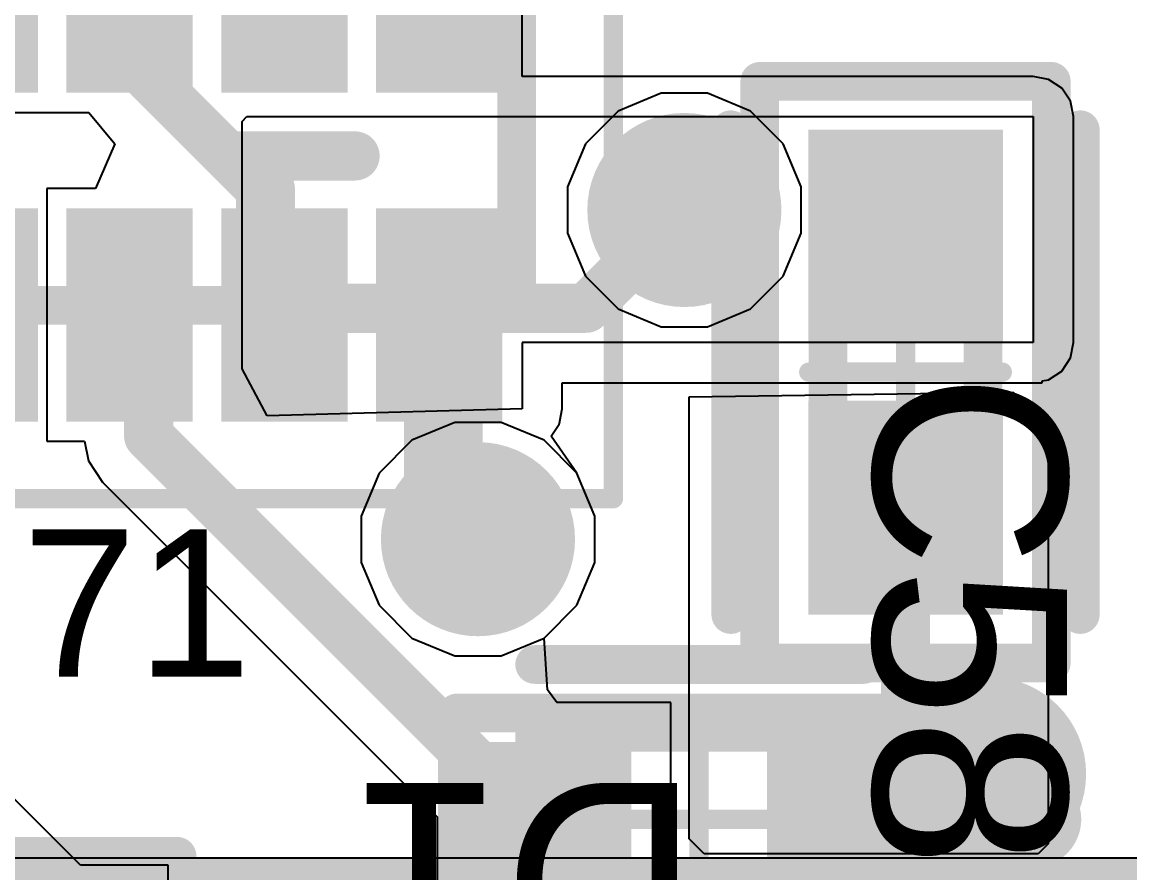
# Model space of a CAD drawing. Header units: inches. Extents: x 2.95 to 6.74, y 1.23 to 4.83.
# Drawn here: x 4.9053 to 5.1306, y 2.1051 to 2.2782 of the extents above; entities that cross this region are included whole.
import ezdxf

# ---------------------------------------------------------------- set-up
doc = ezdxf.new("R2010")
doc.units = ezdxf.units.IN
doc.header["$MEASUREMENT"] = 0
for name, color, linetype in [('Bottom Layer', 5, 'Continuous'), ('Bottom Solder', 6, 'Continuous'), ('GND', 76, 'Continuous'), ('Mechanical 15', 56, 'Continuous'), ('PWR', 16, 'Continuous'), ('Top 3D Body', 56, 'Continuous'), ('Top Assembly', 56, 'Continuous'), ('Top Component Center', 56, 'Continuous'), ('Top Courtyard', 56, 'Continuous'), ('Top Layer', 1, 'Continuous'), ('Top Overlay', 2, 'Continuous'), ('Top Paste', 8, 'Continuous'), ('Top Solder', 216, 'Continuous'), ('Via Holes', 16, 'Continuous')]:
    doc.layers.add(name, color=color, linetype=linetype)
doc.styles.add('Arial', font='', dxfattribs={"height": 0.2})
doc.styles.get('Arial').set_extended_font_data('Arial')

# ---------------------------------------------------------------- blocks, each defined once
blk = doc.blocks.new('FP_LTST_C191GKT_MFG_12')
at = {"layer": 'Top Layer'}
for points in [[(-0.04528, 0.01575), (-0.01378, 0.01575), (-0.01378, -0.01575), (-0.04528, -0.01575)], [(0.01378, 0.01575), (0.04528, 0.01575), (0.04528, -0.01575), (0.01378, -0.01575)]]:
    blk.add_hatch(color=1, dxfattribs=at).paths.add_polyline_path(points)
at = {"layer": 'Top Paste'}
for points in [[(-0.04528, 0.01575), (-0.01378, 0.01575), (-0.01378, -0.01575), (-0.04528, -0.01575)], [(0.01378, 0.01575), (0.04528, 0.01575), (0.04528, -0.01575), (0.01378, -0.01575)]]:
    blk.add_hatch(color=8, dxfattribs=at).paths.add_polyline_path(points)
at = {"layer": 'Top Solder'}
for points in [[(-0.04528, 0.01575), (-0.01378, 0.01575), (-0.01378, -0.01575), (-0.04528, -0.01575)], [(0.01378, 0.01575), (0.04528, 0.01575), (0.04528, -0.01575), (0.01378, -0.01575)]]:
    blk.add_hatch(color=216, dxfattribs=at).paths.add_polyline_path(points)
at = {"layer": 'Top 3D Body'}
for points in [[(0.03346, 0.01772, 0.00787, 0.00787, 0), (-0.03346, 0.01772, 0.00787, 0.00787, 0)], [(-0.03346, 0.01772, 0.00787, 0.00787, 0), (-0.03346, -0.01772, 0.00787, 0.00787, 0)], [(0.03346, 0.01772, 0.00787, 0.00787, 0), (0.03346, -0.01772, 0.00787, 0.00787, 0)], [(0.03346, -0.01772, 0.00787, 0.00787, 0), (-0.03346, -0.01772, 0.00787, 0.00787, 0)]]:
    blk.add_lwpolyline(points, format="xyseb", dxfattribs=at)
for points in [[(-0.03543, 0.01772, 0.00394, 0.00394, 1), (-0.0315, 0.01772, 0.00394, 0.00394, 1)], [(-0.03543, 0.01772, 0.00394, 0.00394, 1), (-0.0315, 0.01772, 0.00394, 0.00394, 1)], [(0.0315, 0.01772, 0.00394, 0.00394, 1), (0.03543, 0.01772, 0.00394, 0.00394, 1)], [(0.0315, 0.01772, 0.00394, 0.00394, 1), (0.03543, 0.01772, 0.00394, 0.00394, 1)], [(-0.03543, -0.01772, 0.00394, 0.00394, 1), (-0.0315, -0.01772, 0.00394, 0.00394, 1)], [(-0.03543, -0.01772, 0.00394, 0.00394, 1), (-0.0315, -0.01772, 0.00394, 0.00394, 1)], [(0.0315, -0.01772, 0.00394, 0.00394, 1), (0.03543, -0.01772, 0.00394, 0.00394, 1)], [(0.0315, -0.01772, 0.00394, 0.00394, 1), (0.03543, -0.01772, 0.00394, 0.00394, 1)]]:
    blk.add_lwpolyline(points, format="xyseb", close=True, dxfattribs=at)
at = {"layer": 'Top Assembly'}
for points in [[(0.04921, 0.02165, 0.00787, 0.00787, 0), (-0.04921, 0.02165, 0.00787, 0.00787, 0)], [(-0.04921, 0.02165, 0.00787, 0.00787, 0), (-0.04921, -0.02165, 0.00787, 0.00787, 0)], [(0.04921, 0.02165, 0.00787, 0.00787, 0), (0.04921, -0.02165, 0.00787, 0.00787, 0)], [(0.04921, -0.02165, 0.00787, 0.00787, 0), (-0.04921, -0.02165, 0.00787, 0.00787, 0)]]:
    blk.add_lwpolyline(points, format="xyseb", dxfattribs=at)
for points in [[(-0.05118, 0.02165, 0.00394, 0.00394, 1), (-0.04724, 0.02165, 0.00394, 0.00394, 1)], [(-0.05118, 0.02165, 0.00394, 0.00394, 1), (-0.04724, 0.02165, 0.00394, 0.00394, 1)], [(0.04724, 0.02165, 0.00394, 0.00394, 1), (0.05118, 0.02165, 0.00394, 0.00394, 1)], [(0.04724, 0.02165, 0.00394, 0.00394, 1), (0.05118, 0.02165, 0.00394, 0.00394, 1)], [(-0.05118, -0.02165, 0.00394, 0.00394, 1), (-0.04724, -0.02165, 0.00394, 0.00394, 1)], [(-0.05118, -0.02165, 0.00394, 0.00394, 1), (-0.04724, -0.02165, 0.00394, 0.00394, 1)], [(0.04724, -0.02165, 0.00394, 0.00394, 1), (0.05118, -0.02165, 0.00394, 0.00394, 1)], [(0.04724, -0.02165, 0.00394, 0.00394, 1), (0.05118, -0.02165, 0.00394, 0.00394, 1)]]:
    blk.add_lwpolyline(points, format="xyseb", close=True, dxfattribs=at)
at = {"layer": 'Top Component Center'}
for points in [[(0, 0.01969, 0.00394, 0.00394, 0), (0, -0.01969, 0.00394, 0.00394, 0)], [(0.01969, 0, 0.00394, 0.00394, 0), (-0.01969, 0, 0.00394, 0.00394, 0)]]:
    blk.add_lwpolyline(points, format="xyseb", dxfattribs=at)
for points in [[(-0.00098, 0.01969, 0.00197, 0.00197, 1), (0.00098, 0.01969, 0.00197, 0.00197, 1)], [(-0.02067, 0, 0.00197, 0.00197, 1), (-0.0187, 0, 0.00197, 0.00197, 1)], [(0.0187, 0, 0.00197, 0.00197, 1), (0.02067, 0, 0.00197, 0.00197, 1)], [(-0.00098, -0.01969, 0.00197, 0.00197, 1), (0.00098, -0.01969, 0.00197, 0.00197, 1)]]:
    blk.add_lwpolyline(points, format="xyseb", close=True, dxfattribs=at)
at = {"layer": 'Top Courtyard'}
for points in [[(0.04921, 0.02165, 0.00787, 0.00787, 0), (-0.04921, 0.02165, 0.00787, 0.00787, 0)], [(-0.04921, 0.02165, 0.00787, 0.00787, 0), (-0.04921, -0.02165, 0.00787, 0.00787, 0)], [(0.04921, 0.02165, 0.00787, 0.00787, 0), (0.04921, -0.02165, 0.00787, 0.00787, 0)], [(0.04921, -0.02165, 0.00787, 0.00787, 0), (-0.04921, -0.02165, 0.00787, 0.00787, 0)]]:
    blk.add_lwpolyline(points, format="xyseb", dxfattribs=at)
for points in [[(-0.05118, 0.02165, 0.00394, 0.00394, 1), (-0.04724, 0.02165, 0.00394, 0.00394, 1)], [(-0.05118, 0.02165, 0.00394, 0.00394, 1), (-0.04724, 0.02165, 0.00394, 0.00394, 1)], [(0.04724, 0.02165, 0.00394, 0.00394, 1), (0.05118, 0.02165, 0.00394, 0.00394, 1)], [(0.04724, 0.02165, 0.00394, 0.00394, 1), (0.05118, 0.02165, 0.00394, 0.00394, 1)], [(-0.05118, -0.02165, 0.00394, 0.00394, 1), (-0.04724, -0.02165, 0.00394, 0.00394, 1)], [(-0.05118, -0.02165, 0.00394, 0.00394, 1), (-0.04724, -0.02165, 0.00394, 0.00394, 1)], [(0.04724, -0.02165, 0.00394, 0.00394, 1), (0.05118, -0.02165, 0.00394, 0.00394, 1)], [(0.04724, -0.02165, 0.00394, 0.00394, 1), (0.05118, -0.02165, 0.00394, 0.00394, 1)]]:
    blk.add_lwpolyline(points, format="xyseb", close=True, dxfattribs=at)
at = {"layer": 'Top Overlay'}
for points in [[(0.03346, 0.0315, 0.00787, 0.00787, 0), (-0.03346, 0.0315, 0.00787, 0.00787, 0)], [(0.03346, -0.0315, 0.00787, 0.00787, 0), (-0.03346, -0.0315, 0.00787, 0.00787, 0)]]:
    blk.add_lwpolyline(points, format="xyseb", dxfattribs=at)
for points in [[(-0.03543, 0.0315, 0.00394, 0.00394, 1), (-0.0315, 0.0315, 0.00394, 0.00394, 1)], [(0.0315, 0.0315, 0.00394, 0.00394, 1), (0.03543, 0.0315, 0.00394, 0.00394, 1)], [(-0.06299, 0, 0.00984, 0.00984, 1), (-0.07283, 0, 0.00984, 0.00984, 1)], [(-0.0753, 0, 0.00492, 0.00492, 1), (-0.07037, 0, 0.00492, 0.00492, 1)], [(-0.06545, 0, 0.00492, 0.00492, 1), (-0.06053, 0, 0.00492, 0.00492, 1)], [(-0.03543, -0.0315, 0.00394, 0.00394, 1), (-0.0315, -0.0315, 0.00394, 0.00394, 1)], [(0.0315, -0.0315, 0.00394, 0.00394, 1), (0.03543, -0.0315, 0.00394, 0.00394, 1)]]:
    blk.add_lwpolyline(points, format="xyseb", close=True, dxfattribs=at)
at = {"layer": 'Top Assembly', "style": 'Arial'}
blk.add_text('D1', height=0.03937, dxfattribs=at).set_placement((0, -0.00741))
blk = doc.blocks.new('YC164JR07220RL_13')
at = {"layer": 'Top Layer'}
for points in [[(-0.0561, 0.01575), (-0.0561, 0.05118), (-0.03839, 0.05118), (-0.03839, 0.01575)], [(-0.02461, 0.01575), (-0.02461, 0.05118), (-0.00689, 0.05118), (-0.00689, 0.01575)], [(0.00689, 0.01575), (0.00689, 0.05118), (0.02461, 0.05118), (0.02461, 0.01575)], [(0.03839, 0.01575), (0.03839, 0.05118), (0.0561, 0.05118), (0.0561, 0.01575)], [(-0.0561, -0.05118), (-0.0561, -0.01575), (-0.03839, -0.01575), (-0.03839, -0.05118)], [(-0.02461, -0.05118), (-0.02461, -0.01575), (-0.00689, -0.01575), (-0.00689, -0.05118)], [(0.00689, -0.05118), (0.00689, -0.01575), (0.02461, -0.01575), (0.02461, -0.05118)], [(0.03839, -0.05118), (0.03839, -0.01575), (0.0561, -0.01575), (0.0561, -0.05118)]]:
    blk.add_hatch(color=1, dxfattribs=at).paths.add_polyline_path(points)
at = {"layer": 'Top Paste'}
for points in [[(-0.0561, 0.01575), (-0.0561, 0.05118), (-0.03839, 0.05118), (-0.03839, 0.01575)], [(-0.02461, 0.01575), (-0.02461, 0.05118), (-0.00689, 0.05118), (-0.00689, 0.01575)], [(0.00689, 0.01575), (0.00689, 0.05118), (0.02461, 0.05118), (0.02461, 0.01575)], [(0.03839, 0.01575), (0.03839, 0.05118), (0.0561, 0.05118), (0.0561, 0.01575)], [(-0.0561, -0.05118), (-0.0561, -0.01575), (-0.03839, -0.01575), (-0.03839, -0.05118)], [(-0.02461, -0.05118), (-0.02461, -0.01575), (-0.00689, -0.01575), (-0.00689, -0.05118)], [(0.00689, -0.05118), (0.00689, -0.01575), (0.02461, -0.01575), (0.02461, -0.05118)], [(0.03839, -0.05118), (0.03839, -0.01575), (0.0561, -0.01575), (0.0561, -0.05118)]]:
    blk.add_hatch(color=8, dxfattribs=at).paths.add_polyline_path(points)
at = {"layer": 'Top Solder'}
for points in [[(-0.0601, 0.01175), (-0.0601, 0.05518), (-0.03439, 0.05518), (-0.03439, 0.01175)], [(-0.02861, 0.01175), (-0.02861, 0.05518), (-0.00289, 0.05518), (-0.00289, 0.01175)], [(0.00289, 0.01175), (0.00289, 0.05518), (0.02861, 0.05518), (0.02861, 0.01175)], [(0.03439, 0.01175), (0.03439, 0.05518), (0.0601, 0.05518), (0.0601, 0.01175)], [(-0.0601, -0.05518), (-0.0601, -0.01175), (-0.03439, -0.01175), (-0.03439, -0.05518)], [(-0.02861, -0.05518), (-0.02861, -0.01175), (-0.00289, -0.01175), (-0.00289, -0.05518)], [(0.00289, -0.05518), (0.00289, -0.01175), (0.02861, -0.01175), (0.02861, -0.05518)], [(0.03439, -0.05518), (0.03439, -0.01175), (0.0601, -0.01175), (0.0601, -0.05518)]]:
    blk.add_hatch(color=216, dxfattribs=at).paths.add_polyline_path(points)
at = {"layer": 'Mechanical 15'}
for points in [[(0.08268, 0.07087, 0.00394, 0.00394, 0), (-0.08268, 0.07087, 0.00394, 0.00394, 0)], [(-0.08268, 0.07087, 0.00394, 0.00394, 0), (-0.08268, -0.07874, 0.00394, 0.00394, 0)], [(0.08268, 0.07087, 0.00394, 0.00394, 0), (0.08268, -0.07874, 0.00394, 0.00394, 0)], [(0.08268, -0.07874, 0.00394, 0.00394, 0), (-0.08268, -0.07874, 0.00394, 0.00394, 0)]]:
    blk.add_lwpolyline(points, format="xyseb", dxfattribs=at)
for points in [[(-0.08366, 0.07087, 0.00197, 0.00197, 1), (-0.08169, 0.07087, 0.00197, 0.00197, 1)], [(-0.08366, 0.07087, 0.00197, 0.00197, 1), (-0.08169, 0.07087, 0.00197, 0.00197, 1)], [(0.08169, 0.07087, 0.00197, 0.00197, 1), (0.08366, 0.07087, 0.00197, 0.00197, 1)], [(0.08169, 0.07087, 0.00197, 0.00197, 1), (0.08366, 0.07087, 0.00197, 0.00197, 1)], [(-0.08366, -0.07874, 0.00197, 0.00197, 1), (-0.08169, -0.07874, 0.00197, 0.00197, 1)], [(-0.08366, -0.07874, 0.00197, 0.00197, 1), (-0.08169, -0.07874, 0.00197, 0.00197, 1)], [(0.08169, -0.07874, 0.00197, 0.00197, 1), (0.08366, -0.07874, 0.00197, 0.00197, 1)], [(0.08169, -0.07874, 0.00197, 0.00197, 1), (0.08366, -0.07874, 0.00197, 0.00197, 1)]]:
    blk.add_lwpolyline(points, format="xyseb", close=True, dxfattribs=at)
at = {"layer": 'Top 3D Body'}
for points in [[(0.06299, 0.0315, 0.00787, 0.00787, 0), (-0.06299, 0.0315, 0.00787, 0.00787, 0)], [(-0.06299, 0.0315, 0.00787, 0.00787, 0), (-0.06299, -0.0315, 0.00787, 0.00787, 0)], [(0.06299, 0.0315, 0.00787, 0.00787, 0), (0.06299, -0.0315, 0.00787, 0.00787, 0)], [(0.06299, -0.0315, 0.00787, 0.00787, 0), (-0.06299, -0.0315, 0.00787, 0.00787, 0)]]:
    blk.add_lwpolyline(points, format="xyseb", dxfattribs=at)
for points in [[(-0.06496, 0.0315, 0.00394, 0.00394, 1), (-0.06102, 0.0315, 0.00394, 0.00394, 1)], [(-0.06496, 0.0315, 0.00394, 0.00394, 1), (-0.06102, 0.0315, 0.00394, 0.00394, 1)], [(0.06102, 0.0315, 0.00394, 0.00394, 1), (0.06496, 0.0315, 0.00394, 0.00394, 1)], [(0.06102, 0.0315, 0.00394, 0.00394, 1), (0.06496, 0.0315, 0.00394, 0.00394, 1)], [(-0.06496, -0.0315, 0.00394, 0.00394, 1), (-0.06102, -0.0315, 0.00394, 0.00394, 1)], [(-0.06496, -0.0315, 0.00394, 0.00394, 1), (-0.06102, -0.0315, 0.00394, 0.00394, 1)], [(0.06102, -0.0315, 0.00394, 0.00394, 1), (0.06496, -0.0315, 0.00394, 0.00394, 1)], [(0.06102, -0.0315, 0.00394, 0.00394, 1), (0.06496, -0.0315, 0.00394, 0.00394, 1)]]:
    blk.add_lwpolyline(points, format="xyseb", close=True, dxfattribs=at)
at = {"layer": 'Top Overlay'}
for points in [[(0.06299, 0.03346, 0.00394, 0.00394, 0), (0.06299, -0.0315, 0.00394, 0.00394, 0)], [(-0.06299, 0.0315, 0.00394, 0.00394, 0), (-0.06299, -0.03346, 0.00394, 0.00394, 0)], [(-0.04921, -0.05709, 0.00394, 0.00394, -1), (-0.04528, -0.05709, 0.00394, 0.00394, 0)], [(-0.04528, -0.05709, 0.00394, 0.00394, -1), (-0.04921, -0.05709, 0.00394, 0.00394, 0)]]:
    blk.add_lwpolyline(points, format="xyseb", dxfattribs=at)
for points in [[(0.06201, 0.03346, 0.00197, 0.00197, 1), (0.06398, 0.03346, 0.00197, 0.00197, 1)], [(-0.06398, 0.0315, 0.00197, 0.00197, 1), (-0.06201, 0.0315, 0.00197, 0.00197, 1)], [(-0.06398, -0.03346, 0.00197, 0.00197, 1), (-0.06201, -0.03346, 0.00197, 0.00197, 1)], [(0.06201, -0.0315, 0.00197, 0.00197, 1), (0.06398, -0.0315, 0.00197, 0.00197, 1)], [(-0.0502, -0.05709, 0.00197, 0.00197, 1), (-0.04823, -0.05709, 0.00197, 0.00197, 1)], [(-0.0502, -0.05709, 0.00197, 0.00197, 1), (-0.04823, -0.05709, 0.00197, 0.00197, 1)], [(-0.04626, -0.05709, 0.00197, 0.00197, 1), (-0.04429, -0.05709, 0.00197, 0.00197, 1)], [(-0.04626, -0.05709, 0.00197, 0.00197, 1), (-0.04429, -0.05709, 0.00197, 0.00197, 1)]]:
    blk.add_lwpolyline(points, format="xyseb", close=True, dxfattribs=at)
blk = doc.blocks.new('FP_CSR1206_IPC_B_34')
at = {"layer": 'Top Layer'}
for points in [[(-0.07693, 0.03363), (-0.03143, 0.03363), (-0.03143, -0.03363), (-0.07693, -0.03363)], [(0.03143, 0.03363), (0.07693, 0.03363), (0.07693, -0.03363), (0.03143, -0.03363)]]:
    blk.add_hatch(color=1, dxfattribs=at).paths.add_polyline_path(points)
at = {"layer": 'Top Paste'}
for points in [[(-0.07693, 0.03363), (-0.03143, 0.03363), (-0.03143, -0.03363), (-0.07693, -0.03363)], [(0.03143, 0.03363), (0.07693, 0.03363), (0.07693, -0.03363), (0.03143, -0.03363)]]:
    blk.add_hatch(color=8, dxfattribs=at).paths.add_polyline_path(points)
at = {"layer": 'Top Solder'}
for points in [[(-0.07693, 0.03363), (-0.03143, 0.03363), (-0.03143, -0.03363), (-0.07693, -0.03363)], [(0.03143, 0.03363), (0.07693, 0.03363), (0.07693, -0.03363), (0.03143, -0.03363)]]:
    blk.add_hatch(color=216, dxfattribs=at).paths.add_polyline_path(points)
at = {"layer": 'Top 3D Body'}
for points in [[(0.06004, 0.03051, 0.00787, 0.00787, 0), (-0.06004, 0.03051, 0.00787, 0.00787, 0)], [(-0.06004, 0.03051, 0.00787, 0.00787, 0), (-0.06004, -0.03051, 0.00787, 0.00787, 0)], [(0.06004, 0.03051, 0.00787, 0.00787, 0), (0.06004, -0.03051, 0.00787, 0.00787, 0)], [(0.06004, -0.03051, 0.00787, 0.00787, 0), (-0.06004, -0.03051, 0.00787, 0.00787, 0)]]:
    blk.add_lwpolyline(points, format="xyseb", dxfattribs=at)
for points in [[(-0.06201, 0.03051, 0.00394, 0.00394, 1), (-0.05807, 0.03051, 0.00394, 0.00394, 1)], [(-0.06201, 0.03051, 0.00394, 0.00394, 1), (-0.05807, 0.03051, 0.00394, 0.00394, 1)], [(0.05807, 0.03051, 0.00394, 0.00394, 1), (0.06201, 0.03051, 0.00394, 0.00394, 1)], [(0.05807, 0.03051, 0.00394, 0.00394, 1), (0.06201, 0.03051, 0.00394, 0.00394, 1)], [(-0.06201, -0.03051, 0.00394, 0.00394, 1), (-0.05807, -0.03051, 0.00394, 0.00394, 1)], [(-0.06201, -0.03051, 0.00394, 0.00394, 1), (-0.05807, -0.03051, 0.00394, 0.00394, 1)], [(0.05807, -0.03051, 0.00394, 0.00394, 1), (0.06201, -0.03051, 0.00394, 0.00394, 1)], [(0.05807, -0.03051, 0.00394, 0.00394, 1), (0.06201, -0.03051, 0.00394, 0.00394, 1)]]:
    blk.add_lwpolyline(points, format="xyseb", close=True, dxfattribs=at)
at = {"layer": 'Top Assembly'}
for points in [[(0.08678, 0.04347, 0.00787, 0.00787, 0), (-0.08678, 0.04347, 0.00787, 0.00787, 0)], [(-0.08678, 0.04347, 0.00787, 0.00787, 0), (-0.08678, -0.04347, 0.00787, 0.00787, 0)], [(0.08678, 0.04347, 0.00787, 0.00787, 0), (0.08678, -0.04347, 0.00787, 0.00787, 0)], [(0.08678, -0.04347, 0.00787, 0.00787, 0), (-0.08678, -0.04347, 0.00787, 0.00787, 0)]]:
    blk.add_lwpolyline(points, format="xyseb", dxfattribs=at)
for points in [[(-0.08874, 0.04347, 0.00394, 0.00394, 1), (-0.08481, 0.04347, 0.00394, 0.00394, 1)], [(-0.08874, 0.04347, 0.00394, 0.00394, 1), (-0.08481, 0.04347, 0.00394, 0.00394, 1)], [(0.08481, 0.04347, 0.00394, 0.00394, 1), (0.08874, 0.04347, 0.00394, 0.00394, 1)], [(0.08481, 0.04347, 0.00394, 0.00394, 1), (0.08874, 0.04347, 0.00394, 0.00394, 1)], [(-0.08874, -0.04347, 0.00394, 0.00394, 1), (-0.08481, -0.04347, 0.00394, 0.00394, 1)], [(-0.08874, -0.04347, 0.00394, 0.00394, 1), (-0.08481, -0.04347, 0.00394, 0.00394, 1)], [(0.08481, -0.04347, 0.00394, 0.00394, 1), (0.08874, -0.04347, 0.00394, 0.00394, 1)], [(0.08481, -0.04347, 0.00394, 0.00394, 1), (0.08874, -0.04347, 0.00394, 0.00394, 1)]]:
    blk.add_lwpolyline(points, format="xyseb", close=True, dxfattribs=at)
at = {"layer": 'Top Component Center'}
for points in [[(0, 0.01969, 0.00394, 0.00394, 0), (0, -0.01969, 0.00394, 0.00394, 0)], [(0.01969, 0, 0.00394, 0.00394, 0), (-0.01969, 0, 0.00394, 0.00394, 0)]]:
    blk.add_lwpolyline(points, format="xyseb", dxfattribs=at)
for points in [[(-0.00098, 0.01969, 0.00197, 0.00197, 1), (0.00098, 0.01969, 0.00197, 0.00197, 1)], [(-0.02067, 0, 0.00197, 0.00197, 1), (-0.0187, 0, 0.00197, 0.00197, 1)], [(0.0187, 0, 0.00197, 0.00197, 1), (0.02067, 0, 0.00197, 0.00197, 1)], [(-0.00098, -0.01969, 0.00197, 0.00197, 1), (0.00098, -0.01969, 0.00197, 0.00197, 1)]]:
    blk.add_lwpolyline(points, format="xyseb", close=True, dxfattribs=at)
at = {"layer": 'Top Courtyard'}
for points in [[(0.08678, 0.04347, 0.00787, 0.00787, 0), (-0.08678, 0.04347, 0.00787, 0.00787, 0)], [(-0.08678, 0.04347, 0.00787, 0.00787, 0), (-0.08678, -0.04347, 0.00787, 0.00787, 0)], [(0.08678, 0.04347, 0.00787, 0.00787, 0), (0.08678, -0.04347, 0.00787, 0.00787, 0)], [(0.08678, -0.04347, 0.00787, 0.00787, 0), (-0.08678, -0.04347, 0.00787, 0.00787, 0)]]:
    blk.add_lwpolyline(points, format="xyseb", dxfattribs=at)
for points in [[(-0.08874, 0.04347, 0.00394, 0.00394, 1), (-0.08481, 0.04347, 0.00394, 0.00394, 1)], [(-0.08874, 0.04347, 0.00394, 0.00394, 1), (-0.08481, 0.04347, 0.00394, 0.00394, 1)], [(0.08481, 0.04347, 0.00394, 0.00394, 1), (0.08874, 0.04347, 0.00394, 0.00394, 1)], [(0.08481, 0.04347, 0.00394, 0.00394, 1), (0.08874, 0.04347, 0.00394, 0.00394, 1)], [(-0.08874, -0.04347, 0.00394, 0.00394, 1), (-0.08481, -0.04347, 0.00394, 0.00394, 1)], [(-0.08874, -0.04347, 0.00394, 0.00394, 1), (-0.08481, -0.04347, 0.00394, 0.00394, 1)], [(0.08481, -0.04347, 0.00394, 0.00394, 1), (0.08874, -0.04347, 0.00394, 0.00394, 1)], [(0.08481, -0.04347, 0.00394, 0.00394, 1), (0.08874, -0.04347, 0.00394, 0.00394, 1)]]:
    blk.add_lwpolyline(points, format="xyseb", close=True, dxfattribs=at)
at = {"layer": 'Top Overlay'}
for points in [[(0.01962, 0.03363, 0.00787, 0.00787, 0), (-0.01962, 0.03363, 0.00787, 0.00787, 0)], [(0.01962, -0.03363, 0.00787, 0.00787, 0), (-0.01962, -0.03363, 0.00787, 0.00787, 0)]]:
    blk.add_lwpolyline(points, format="xyseb", dxfattribs=at)
for points in [[(-0.02159, 0.03363, 0.00394, 0.00394, 1), (-0.01765, 0.03363, 0.00394, 0.00394, 1)], [(0.01765, 0.03363, 0.00394, 0.00394, 1), (0.02159, 0.03363, 0.00394, 0.00394, 1)], [(-0.02159, -0.03363, 0.00394, 0.00394, 1), (-0.01765, -0.03363, 0.00394, 0.00394, 1)], [(0.01765, -0.03363, 0.00394, 0.00394, 1), (0.02159, -0.03363, 0.00394, 0.00394, 1)]]:
    blk.add_lwpolyline(points, format="xyseb", close=True, dxfattribs=at)
at = {"layer": 'Top Assembly', "style": 'Arial'}
blk.add_text('R71', height=0.03937, dxfattribs=at).set_placement((0, 0))
blk = doc.blocks.new('FP_GRT188_0_2_IPC_B_121')
at = {"layer": 'Top Layer'}
for points in [[(-0.04933, 0.01981), (-0.00583, 0.01981), (-0.00583, -0.01981), (-0.04933, -0.01981)], [(0.00583, 0.01981), (0.04933, 0.01981), (0.04933, -0.01981), (0.00583, -0.01981)]]:
    blk.add_hatch(color=1, dxfattribs=at).paths.add_polyline_path(points)
at = {"layer": 'Top Paste'}
for points in [[(-0.04933, 0.01981), (-0.00583, 0.01981), (-0.00583, -0.01981), (-0.04933, -0.01981)], [(0.00583, 0.01981), (0.04933, 0.01981), (0.04933, -0.01981), (0.00583, -0.01981)]]:
    blk.add_hatch(color=8, dxfattribs=at).paths.add_polyline_path(points)
at = {"layer": 'Top Solder'}
for points in [[(-0.04933, 0.01981), (-0.00583, 0.01981), (-0.00583, -0.01981), (-0.04933, -0.01981)], [(0.00583, 0.01981), (0.04933, 0.01981), (0.04933, -0.01981), (0.00583, -0.01981)]]:
    blk.add_hatch(color=216, dxfattribs=at).paths.add_polyline_path(points)
at = {"layer": 'Top 3D Body'}
for points in [[(-0.0315, -0.01575, 0.00787, 0.00787, 0), (-0.0315, 0.01575, 0.00787, 0.00787, 0)], [(0.0315, 0.01575, 0.00787, 0.00787, 0), (-0.0315, 0.01575, 0.00787, 0.00787, 0)], [(0.0315, -0.01575, 0.00787, 0.00787, 0), (0.0315, 0.01575, 0.00787, 0.00787, 0)], [(0.0315, -0.01575, 0.00787, 0.00787, 0), (-0.0315, -0.01575, 0.00787, 0.00787, 0)]]:
    blk.add_lwpolyline(points, format="xyseb", dxfattribs=at)
for points in [[(-0.03346, 0.01575, 0.00394, 0.00394, 1), (-0.02953, 0.01575, 0.00394, 0.00394, 1)], [(-0.03346, 0.01575, 0.00394, 0.00394, 1), (-0.02953, 0.01575, 0.00394, 0.00394, 1)], [(0.02953, 0.01575, 0.00394, 0.00394, 1), (0.03346, 0.01575, 0.00394, 0.00394, 1)], [(0.02953, 0.01575, 0.00394, 0.00394, 1), (0.03346, 0.01575, 0.00394, 0.00394, 1)], [(-0.03346, -0.01575, 0.00394, 0.00394, 1), (-0.02953, -0.01575, 0.00394, 0.00394, 1)], [(-0.03346, -0.01575, 0.00394, 0.00394, 1), (-0.02953, -0.01575, 0.00394, 0.00394, 1)], [(0.02953, -0.01575, 0.00394, 0.00394, 1), (0.03346, -0.01575, 0.00394, 0.00394, 1)], [(0.02953, -0.01575, 0.00394, 0.00394, 1), (0.03346, -0.01575, 0.00394, 0.00394, 1)]]:
    blk.add_lwpolyline(points, format="xyseb", close=True, dxfattribs=at)
at = {"layer": 'Top Assembly'}
for points in [[(-0.05918, -0.02965, 0.00787, 0.00787, 0), (-0.05918, 0.02965, 0.00787, 0.00787, 0)], [(0.05918, 0.02965, 0.00787, 0.00787, 0), (-0.05918, 0.02965, 0.00787, 0.00787, 0)], [(0.05918, -0.02965, 0.00787, 0.00787, 0), (0.05918, 0.02965, 0.00787, 0.00787, 0)], [(0.05918, -0.02965, 0.00787, 0.00787, 0), (-0.05918, -0.02965, 0.00787, 0.00787, 0)]]:
    blk.add_lwpolyline(points, format="xyseb", dxfattribs=at)
for points in [[(-0.06115, 0.02965, 0.00394, 0.00394, 1), (-0.05721, 0.02965, 0.00394, 0.00394, 1)], [(-0.06115, 0.02965, 0.00394, 0.00394, 1), (-0.05721, 0.02965, 0.00394, 0.00394, 1)], [(0.05721, 0.02965, 0.00394, 0.00394, 1), (0.06115, 0.02965, 0.00394, 0.00394, 1)], [(0.05721, 0.02965, 0.00394, 0.00394, 1), (0.06115, 0.02965, 0.00394, 0.00394, 1)], [(-0.06115, -0.02965, 0.00394, 0.00394, 1), (-0.05721, -0.02965, 0.00394, 0.00394, 1)], [(-0.06115, -0.02965, 0.00394, 0.00394, 1), (-0.05721, -0.02965, 0.00394, 0.00394, 1)], [(0.05721, -0.02965, 0.00394, 0.00394, 1), (0.06115, -0.02965, 0.00394, 0.00394, 1)], [(0.05721, -0.02965, 0.00394, 0.00394, 1), (0.06115, -0.02965, 0.00394, 0.00394, 1)]]:
    blk.add_lwpolyline(points, format="xyseb", close=True, dxfattribs=at)
at = {"layer": 'Top Component Center'}
for points in [[(0, -0.01969, 0.00394, 0.00394, 0), (0, 0.01969, 0.00394, 0.00394, 0)], [(0.01969, 0, 0.00394, 0.00394, 0), (-0.01969, 0, 0.00394, 0.00394, 0)]]:
    blk.add_lwpolyline(points, format="xyseb", dxfattribs=at)
for points in [[(-0.00098, 0.01969, 0.00197, 0.00197, 1), (0.00098, 0.01969, 0.00197, 0.00197, 1)], [(-0.02067, 0, 0.00197, 0.00197, 1), (-0.0187, 0, 0.00197, 0.00197, 1)], [(0.0187, 0, 0.00197, 0.00197, 1), (0.02067, 0, 0.00197, 0.00197, 1)], [(-0.00098, -0.01969, 0.00197, 0.00197, 1), (0.00098, -0.01969, 0.00197, 0.00197, 1)]]:
    blk.add_lwpolyline(points, format="xyseb", close=True, dxfattribs=at)
at = {"layer": 'Top Courtyard'}
for points in [[(-0.05918, -0.02965, 0.00787, 0.00787, 0), (-0.05918, 0.02965, 0.00787, 0.00787, 0)], [(0.05918, 0.02965, 0.00787, 0.00787, 0), (-0.05918, 0.02965, 0.00787, 0.00787, 0)], [(0.05918, -0.02965, 0.00787, 0.00787, 0), (0.05918, 0.02965, 0.00787, 0.00787, 0)], [(0.05918, -0.02965, 0.00787, 0.00787, 0), (-0.05918, -0.02965, 0.00787, 0.00787, 0)]]:
    blk.add_lwpolyline(points, format="xyseb", dxfattribs=at)
for points in [[(-0.06115, 0.02965, 0.00394, 0.00394, 1), (-0.05721, 0.02965, 0.00394, 0.00394, 1)], [(-0.06115, 0.02965, 0.00394, 0.00394, 1), (-0.05721, 0.02965, 0.00394, 0.00394, 1)], [(0.05721, 0.02965, 0.00394, 0.00394, 1), (0.06115, 0.02965, 0.00394, 0.00394, 1)], [(0.05721, 0.02965, 0.00394, 0.00394, 1), (0.06115, 0.02965, 0.00394, 0.00394, 1)], [(-0.06115, -0.02965, 0.00394, 0.00394, 1), (-0.05721, -0.02965, 0.00394, 0.00394, 1)], [(-0.06115, -0.02965, 0.00394, 0.00394, 1), (-0.05721, -0.02965, 0.00394, 0.00394, 1)], [(0.05721, -0.02965, 0.00394, 0.00394, 1), (0.06115, -0.02965, 0.00394, 0.00394, 1)], [(0.05721, -0.02965, 0.00394, 0.00394, 1), (0.06115, -0.02965, 0.00394, 0.00394, 1)]]:
    blk.add_lwpolyline(points, format="xyseb", close=True, dxfattribs=at)
at = {"layer": 'Top Overlay'}
for points in [[(0.04933, 0.03556, 0.00787, 0.00787, 0), (-0.04933, 0.03556, 0.00787, 0.00787, 0)], [(0.04933, -0.03556, 0.00787, 0.00787, 0), (-0.04933, -0.03556, 0.00787, 0.00787, 0)]]:
    blk.add_lwpolyline(points, format="xyseb", dxfattribs=at)
for points in [[(-0.0513, 0.03556, 0.00394, 0.00394, 1), (-0.04737, 0.03556, 0.00394, 0.00394, 1)], [(0.04737, 0.03556, 0.00394, 0.00394, 1), (0.0513, 0.03556, 0.00394, 0.00394, 1)], [(-0.0513, -0.03556, 0.00394, 0.00394, 1), (-0.04737, -0.03556, 0.00394, 0.00394, 1)], [(0.04737, -0.03556, 0.00394, 0.00394, 1), (0.0513, -0.03556, 0.00394, 0.00394, 1)]]:
    blk.add_lwpolyline(points, format="xyseb", close=True, dxfattribs=at)
at = {"layer": 'Top Assembly', "style": 'Arial'}
blk.add_text('C58', height=0.03937, dxfattribs=at).set_placement((0, -0.00652))

msp = doc.modelspace()

# ---------------------------------------------------------------- hatches: boundary and pattern name
at = {"layer": 'Bottom Layer'}
h = msp.add_hatch(color=5, dxfattribs=at)
edge = h.paths.add_edge_path()
edge.add_arc((5.04, 2.24), 0.01575, 0, 360)
h = msp.add_hatch(color=5, dxfattribs=at)
edge = h.paths.add_edge_path()
edge.add_arc((4.998, 2.173), 0.01575, 0, 360)
h = msp.add_hatch(color=5, dxfattribs=at)
edge = h.paths.add_edge_path()
edge.add_arc((5.102, 2.12522), 0.01575, 0, 360)
at = {"layer": 'Bottom Solder'}
h = msp.add_hatch(color=6, dxfattribs=at)
edge = h.paths.add_edge_path()
edge.add_arc((5.04, 2.24), 0.01975, 0, 360)
h = msp.add_hatch(color=6, dxfattribs=at)
edge = h.paths.add_edge_path()
edge.add_arc((4.998, 2.173), 0.01975, 0, 360)
h = msp.add_hatch(color=6, dxfattribs=at)
edge = h.paths.add_edge_path()
edge.add_arc((5.102, 2.12522), 0.01975, 0, 360)
at = {"layer": 'GND'}
h = msp.add_hatch(color=76, dxfattribs=at)
edge = h.paths.add_edge_path()
edge.add_arc((5.04, 2.24), 0.01775, 0, 360)
h = msp.add_hatch(color=76, dxfattribs=at)
edge = h.paths.add_edge_path()
edge.add_arc((4.998, 2.173), 0.01775, 0, 360)
at = {"layer": 'PWR'}
h = msp.add_hatch(color=16, dxfattribs=at)
edge = h.paths.add_edge_path()
edge.add_arc((5.102, 2.12522), 0.01775, 0, 360)
at = {"layer": 'Top Layer'}
h = msp.add_hatch(color=1, dxfattribs=at)
edge = h.paths.add_edge_path()
edge.add_arc((5.04, 2.24), 0.01575, 0, 360)
h = msp.add_hatch(color=1, dxfattribs=at)
edge = h.paths.add_edge_path()
edge.add_arc((4.998, 2.173), 0.01575, 0, 360)
h = msp.add_hatch(color=1, dxfattribs=at)
edge = h.paths.add_edge_path()
edge.add_arc((5.102, 2.12522), 0.01575, 0, 360)
at = {"layer": 'Top Solder'}
h = msp.add_hatch(color=216, dxfattribs=at)
edge = h.paths.add_edge_path()
edge.add_arc((5.04, 2.24), 0.01975, 0, 360)
h = msp.add_hatch(color=216, dxfattribs=at)
edge = h.paths.add_edge_path()
edge.add_arc((4.998, 2.173), 0.01975, 0, 360)
h = msp.add_hatch(color=216, dxfattribs=at)
edge = h.paths.add_edge_path()
edge.add_arc((5.102, 2.12522), 0.01975, 0, 360)
at = {"layer": 'Via Holes'}
h = msp.add_hatch(color=7, dxfattribs=at)
edge = h.paths.add_edge_path()
edge.add_arc((5.04, 2.24), 0.00775, 0, 360)
h = msp.add_hatch(color=7, dxfattribs=at)
edge = h.paths.add_edge_path()
edge.add_arc((4.998, 2.173), 0.00775, 0, 360)
h = msp.add_hatch(color=7, dxfattribs=at)
edge = h.paths.add_edge_path()
edge.add_arc((5.102, 2.12522), 0.00775, 0, 360)

# ---------------------------------------------------------------- linework, layer by layer
at = {"layer": 'Bottom Layer'}
for p, q in [((5.03528, 2.26375), (5.02655, 2.26013)), ((5.04472, 2.26375), (5.03528, 2.26375)), ((5.05345, 2.26013), (5.04472, 2.26375)), ((5.02655, 2.26013), (5.01987, 2.25345)), ((5.06013, 2.25345), (5.05345, 2.26013)), ((5.01987, 2.25345), (5.01625, 2.24472)), ((5.06375, 2.24472), (5.06013, 2.25345)), ((5.01625, 2.24472), (5.01625, 2.23528)), ((5.06375, 2.23528), (5.06375, 2.24472)), ((5.01625, 2.23528), (5.01987, 2.22655)), ((5.06013, 2.22655), (5.06375, 2.23528)), ((5.01987, 2.22655), (5.02655, 2.21987)), ((5.05345, 2.21987), (5.06013, 2.22655)), ((5.02655, 2.21987), (5.03528, 2.21625)), ((5.04472, 2.21625), (5.05345, 2.21987)), ((5.03528, 2.21625), (5.04472, 2.21625)), ((4.99328, 2.19675), (4.98455, 2.19313)), ((5.00272, 2.19675), (4.99328, 2.19675)), ((5.01145, 2.19313), (5.00272, 2.19675)), ((4.98455, 2.19313), (4.97787, 2.18645)), ((5.01813, 2.18645), (5.01145, 2.19313)), ((4.97787, 2.18645), (4.97425, 2.17772)), ((5.02175, 2.17772), (5.01813, 2.18645)), ((4.97425, 2.17772), (4.97425, 2.16828)), ((5.02175, 2.16828), (5.02175, 2.17772)), ((4.97425, 2.16828), (4.97787, 2.15955)), ((5.01813, 2.15955), (5.02175, 2.16828)), ((4.97787, 2.15955), (4.98455, 2.15287)), ((5.01145, 2.15287), (5.01813, 2.15955)), ((4.98455, 2.15287), (4.99328, 2.14925)), ((5.00272, 2.14925), (5.01145, 2.15287)), ((4.99328, 2.14925), (5.00272, 2.14925))]:
    msp.add_line(p, q, dxfattribs=at)
at = {"layer": 'PWR'}
msp.add_line((6.424, 2.1081), (3.9771, 2.1081), dxfattribs=at)
msp.add_lwpolyline([(4.35, 2.103, 0.01, 0.01, 0), (6.424, 2.103, 0.01, 0.01, 0)], format="xyseb", dxfattribs=at)
at = {"layer": 'Top Layer'}
for p, q in [((5.00698, 2.26716), (5.00698, 2.2843)), ((5.111, 2.26716), (5.00698, 2.26716)), ((5.11412, 2.26654), (5.111, 2.26716)), ((5.11677, 2.26477), (5.11412, 2.26654)), ((5.11854, 2.26212), (5.11677, 2.26477)), ((5.11916, 2.259), (5.11854, 2.26212)), ((4.87877, 2.25987), (4.91883, 2.25987)), ((4.91883, 2.25987), (4.92408, 2.25344)), ((4.95, 2.258), (4.951, 2.259)), ((4.951, 2.259), (5.111, 2.259)), ((5.111, 2.259), (5.111, 2.213)), ((5.11916, 2.213), (5.11916, 2.259)), ((4.95, 2.20767), (4.95, 2.258)), ((4.92408, 2.25344), (4.92016, 2.24438)), ((4.92016, 2.24438), (4.91027, 2.24438)), ((4.91027, 2.24438), (4.91027, 2.19294)), ((5.111, 2.213), (5.007, 2.213)), ((5.007, 2.213), (5.007, 2.19955)), ((5.11854, 2.20988), (5.11916, 2.213)), ((5.11677, 2.20723), (5.11854, 2.20988)), ((4.9551, 2.19811), (4.95, 2.20767)), ((5.11412, 2.20546), (5.11677, 2.20723)), ((5.01516, 2.19955), (5.01516, 2.20484)), ((5.01516, 2.20484), (5.05719, 2.20484)), ((5.05719, 2.20484), (5.05719, 2.20483)), ((5.05719, 2.20483), (5.11281, 2.20483)), ((5.11281, 2.2052), (5.11412, 2.20546)), ((5.11281, 2.20483), (5.11281, 2.2052)), ((5.041, 2.202), (5.10688, 2.2029)), ((5.10688, 2.2029), (5.114, 2.19588)), ((5.041, 2.112), (5.041, 2.202)), ((5.007, 2.19955), (4.9551, 2.19811)), ((5.01462, 2.19664), (5.01487, 2.19809)), ((5.01487, 2.19809), (5.01516, 2.19955)), ((5.01371, 2.19519), (5.01454, 2.19643)), ((5.01454, 2.19643), (5.01456, 2.19654)), ((5.01456, 2.19654), (5.01462, 2.19664)), ((5.114, 2.19588), (5.114, 2.111)), ((5.01292, 2.19394), (5.01371, 2.19519)), ((5.01813, 2.18645), (5.01292, 2.19394)), ((4.91027, 2.19294), (4.91794, 2.19294)), ((4.91794, 2.19294), (4.91874, 2.18894)), ((4.91874, 2.18894), (4.92161, 2.18464)), ((5.02175, 2.17772), (5.01813, 2.18645)), ((4.92161, 2.18464), (4.98972, 2.11653)), ((5.02175, 2.16828), (5.02175, 2.17772)), ((5.01813, 2.15955), (5.02175, 2.16828)), ((4.91712, 2.10663), (4.86437, 2.15937)), ((5.01145, 2.15287), (5.01813, 2.15955)), ((5.01213, 2.14232), (5.01145, 2.15287)), ((5.01407, 2.13975), (5.01213, 2.14232)), ((5.03722, 2.13975), (5.01407, 2.13975)), ((5.03722, 2.09225), (5.03722, 2.13975)), ((4.98972, 2.11653), (4.98972, 2.09225)), ((5.044, 2.109), (5.041, 2.112)), ((5.114, 2.111), (5.112, 2.109)), ((5.112, 2.109), (5.044, 2.109)), ((4.93493, 2.10663), (4.91712, 2.10663)), ((4.93493, 2.0625), (4.93493, 2.10663))]:
    msp.add_line(p, q, dxfattribs=at)
for points in [[(4.927, 2.271, 0.01, 0.01, 0), (4.927, 2.28546, 0.01, 0.01, 0)], [(4.927, 2.271, 0.01, 0.01, 0), (4.947, 2.251, 0.01, 0.01, 0)], [(4.947, 2.251, 0.01, 0.01, 0), (4.95386, 2.24414, 0.01, 0.01, 0)], [(4.947, 2.251, 0.01, 0.01, 0), (4.973, 2.251, 0.01, 0.01, 0)], [(4.95477, 2.22253, 0.012, 0.012, 0), (4.95477, 2.24414, 0.012, 0.012, 0)], [(4.95386, 2.24414, 0.01, 0.01, 0), (4.95477, 2.24414, 0.01, 0.01, 0)], [(5.02, 2.22, 0.01, 0.01, 0), (5.04, 2.24, 0.01, 0.01, 0)], [(4.95477, 2.22253, 0.01, 0.01, 0), (4.95862, 2.21867, 0.01, 0.01, 0)], [(4.99098, 2.18422, 0.016, 0.016, 0), (4.99098, 2.22, 0.016, 0.016, 0)], [(4.95862, 2.21867, 0.01, 0.01, 0), (4.95996, 2.22, 0.01, 0.01, 0)], [(4.95996, 2.22, 0.01, 0.01, 0), (5.02, 2.22, 0.01, 0.01, 0)], [(4.92713, 2.21866, 0.01, 0.01, 0), (4.93099, 2.2148, 0.01, 0.01, 0)], [(4.93099, 2.19401, 0.01, 0.01, 0), (4.93099, 2.2148, 0.01, 0.01, 0)], [(4.93099, 2.19401, 0.01, 0.01, 0), (5.00847, 2.11653, 0.01, 0.01, 0)], [(4.99098, 2.18422, 0.016, 0.016, 0), (4.998, 2.17719, 0.016, 0.016, 0)], [(4.998, 2.173, 0.016, 0.016, 0), (4.998, 2.17719, 0.016, 0.016, 0)], [(5.085, 2.12393, 0.01, 0.01, 0), (5.085, 2.1696, 0.01, 0.01, 0)], [(4.855, 2.15, 0.01, 0.01, 0), (4.91, 2.095, 0.01, 0.01, 0)], [(5.0694, 2.12, 0.01, 0.01, 0), (5.0744, 2.115, 0.01, 0.01, 0)]]:
    msp.add_lwpolyline(points, format="xyseb", dxfattribs=at)
for points in [[(4.9245, 2.271, 0.005, 0.005, 1), (4.9295, 2.271, 0.005, 0.005, 1)], [(4.9245, 2.271, 0.005, 0.005, 1), (4.9295, 2.271, 0.005, 0.005, 1)], [(4.9445, 2.251, 0.005, 0.005, 1), (4.9495, 2.251, 0.005, 0.005, 1)], [(4.9445, 2.251, 0.005, 0.005, 1), (4.9495, 2.251, 0.005, 0.005, 1)], [(4.9445, 2.251, 0.005, 0.005, 1), (4.9495, 2.251, 0.005, 0.005, 1)], [(4.9705, 2.251, 0.005, 0.005, 1), (4.9755, 2.251, 0.005, 0.005, 1)], [(4.95176, 2.24414, 0.006, 0.006, 1), (4.95777, 2.24414, 0.006, 0.006, 1)], [(4.95136, 2.24414, 0.005, 0.005, 1), (4.95636, 2.24414, 0.005, 0.005, 1)], [(4.95136, 2.24414, 0.005, 0.005, 1), (4.95636, 2.24414, 0.005, 0.005, 1)], [(4.95226, 2.24414, 0.005, 0.005, 1), (4.95726, 2.24414, 0.005, 0.005, 1)], [(5.0375, 2.24, 0.005, 0.005, 1), (5.0425, 2.24, 0.005, 0.005, 1)], [(4.95176, 2.22253, 0.006, 0.006, 1), (4.95777, 2.22253, 0.006, 0.006, 1)], [(4.95226, 2.22253, 0.005, 0.005, 1), (4.95726, 2.22253, 0.005, 0.005, 1)], [(4.98698, 2.22, 0.008, 0.008, 1), (4.99498, 2.22, 0.008, 0.008, 1)], [(4.95746, 2.22, 0.005, 0.005, 1), (4.96246, 2.22, 0.005, 0.005, 1)], [(4.95746, 2.22, 0.005, 0.005, 1), (4.96246, 2.22, 0.005, 0.005, 1)], [(5.0175, 2.22, 0.005, 0.005, 1), (5.0225, 2.22, 0.005, 0.005, 1)], [(5.0175, 2.22, 0.005, 0.005, 1), (5.0225, 2.22, 0.005, 0.005, 1)], [(4.92463, 2.21866, 0.005, 0.005, 1), (4.92963, 2.21866, 0.005, 0.005, 1)], [(4.95613, 2.21867, 0.005, 0.005, 1), (4.96113, 2.21867, 0.005, 0.005, 1)], [(4.95613, 2.21867, 0.005, 0.005, 1), (4.96113, 2.21867, 0.005, 0.005, 1)], [(4.92849, 2.2148, 0.005, 0.005, 1), (4.93349, 2.2148, 0.005, 0.005, 1)], [(4.92849, 2.2148, 0.005, 0.005, 1), (4.93349, 2.2148, 0.005, 0.005, 1)], [(4.92849, 2.19401, 0.005, 0.005, 1), (4.93349, 2.19401, 0.005, 0.005, 1)], [(4.92849, 2.19401, 0.005, 0.005, 1), (4.93349, 2.19401, 0.005, 0.005, 1)], [(4.98698, 2.18422, 0.008, 0.008, 1), (4.99498, 2.18422, 0.008, 0.008, 1)], [(4.98698, 2.18422, 0.008, 0.008, 1), (4.99498, 2.18422, 0.008, 0.008, 1)], [(4.994, 2.17719, 0.008, 0.008, 1), (5.002, 2.17719, 0.008, 0.008, 1)], [(4.994, 2.17719, 0.008, 0.008, 1), (5.002, 2.17719, 0.008, 0.008, 1)], [(4.994, 2.173, 0.008, 0.008, 1), (5.002, 2.173, 0.008, 0.008, 1)], [(5.0825, 2.1696, 0.005, 0.005, 1), (5.0875, 2.1696, 0.005, 0.005, 1)], [(5.0825, 2.12393, 0.005, 0.005, 1), (5.0875, 2.12393, 0.005, 0.005, 1)], [(5.0669, 2.12, 0.005, 0.005, 1), (5.0719, 2.12, 0.005, 0.005, 1)], [(5.00597, 2.11653, 0.005, 0.005, 1), (5.01097, 2.11653, 0.005, 0.005, 1)], [(5.0719, 2.115, 0.005, 0.005, 1), (5.0769, 2.115, 0.005, 0.005, 1)]]:
    msp.add_lwpolyline(points, format="xyseb", close=True, dxfattribs=at)

# ---------------------------------------------------------------- block references
for name, p, rotation in [('YC164JR07220RL_13', (4.94287, 2.25212), 180), ('FP_GRT188_0_2_IPC_B_121', (5.085, 2.207), 270), ('FP_LTST_C191GKT_MFG_12', (5.043, 2.116), 180), ('FP_CSR1206_IPC_B_34', (4.85, 2.065), 180)]:
    msp.add_blockref(name, p, dxfattribs=dict(rotation=rotation))

# ---------------------------------------------------------------- texts
at = {"layer": 'Top Overlay', "style": 'Arial'}
msp.add_text('R71', height=0.03, dxfattribs=at).set_placement((4.87501, 2.145))

doc.saveas('drawing.dxf')
